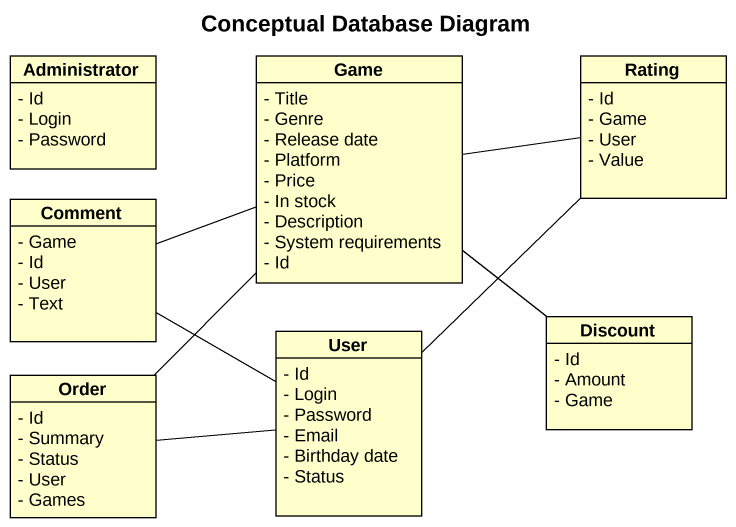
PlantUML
@startuml
title Conceptual Database Diagram
hide circle
hide empty members
skinparam classAttributeIconSize 0
class Administrator {
  - Id
  - Login
  - Password
}
class Game {
  - Title
  - Genre
  - Release date
  - Platform
  - Price
  - In stock
  - Description
  - System requirements
  - Id
}
class Rating {
  - Id
  - Game
  - User
  - Value
}
class Comment {
  - Game
  - Id
  - User
  - Text
}
class User {
  - Id
  - Login
  - Password
  - Email
  - Birthday date
  - Status
}
class Discount {
  - Id
  - Amount
  - Game
}
class Order {
  - Id
  - Summary
  - Status
  - User
  - Games
}
Game -left- Comment
Game -- Discount
Rating -left- Game
User -up- Rating
User -left- Comment
Order -up- Game
Order -right- User
@enduml
